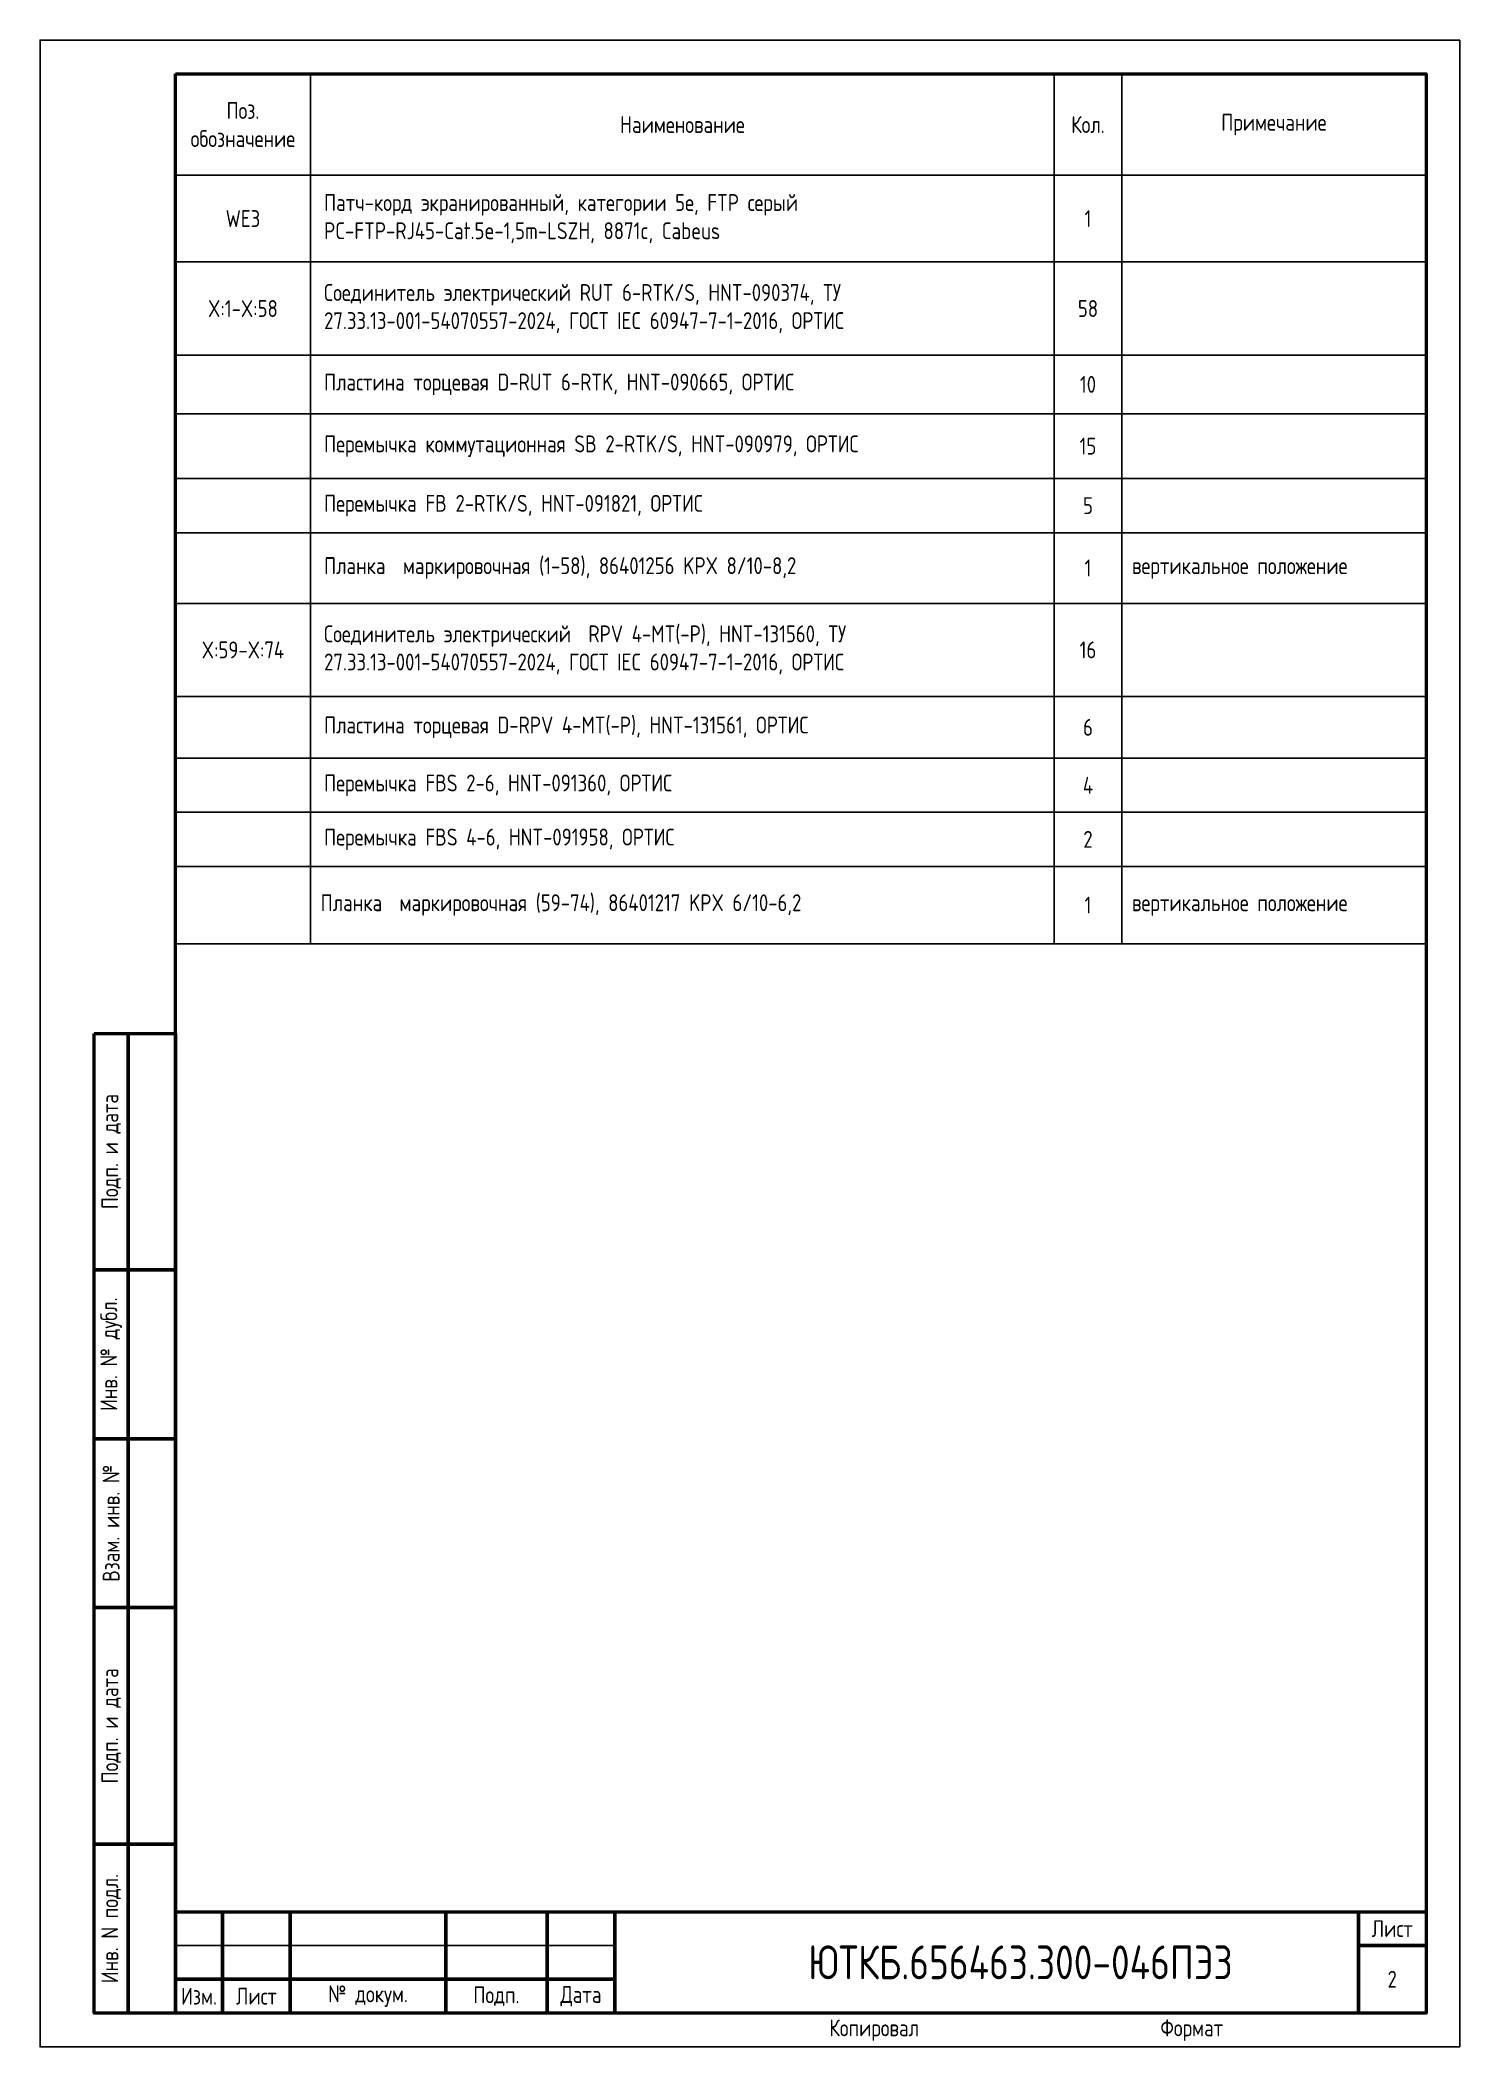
# Paper-space layout 'A4-5' of a CAD drawing. Header units: millimetres. Extents: x -87 to 31, y 22 to 188.
# The model-space entities are those that its viewports show. They can reach past a viewport. Long polylines and large blocks are cut down to what shows.
import ezdxf

# ---------------------------------------------------------------- set-up
doc = ezdxf.new("R2010")
doc.units = ezdxf.units.MM
doc.styles.add('Gost_type_A', font='GOST_A.TTF')

# ---------------------------------------------------------------- blocks, each defined once
blk = doc.blocks.new('Формат_А3')
blk.add_lwpolyline([(-420, 297), (0, 297), (0, 0), (-420, 0)], close=True)
blk = doc.blocks.new('Штамп левый нижний')
at = {"lineweight": 50}
for points in [[(-12, 145), (-7, 145), (-7, 110), (-12, 110)], [(-7, 145), (0, 145), (0, 110), (-7, 110)], [(-12, 110), (-7, 110), (-7, 85), (-12, 85)], [(-7, 110), (0, 110), (0, 85), (-7, 85)], [(-12, 85), (-7, 85), (-7, 60), (-12, 60)], [(-7, 85), (0, 85), (0, 60), (-7, 60)], [(-12, 60), (-7, 60), (-7, 25), (-12, 25)], [(-7, 60), (0, 60), (0, 25), (-7, 25)], [(-12, 25), (-7, 25), (-7, 0), (-12, 0)], [(-7, 25), (0, 25), (0, 0), (-7, 0)]]:
    blk.add_lwpolyline(points, close=True, dxfattribs=at)
at = {"char_height": 2.5, "attachment_point": 5, "rotation": 90, "style": 'Gost_type_A'}
for s, insert, width in [('Подп. и дата', (-9.5, 127.5), 35), ('Инв. № дубл.', (-9.5, 97.5), 25), ('Взам. инв. №', (-9.5, 72.5), 25), ('Подп. и дата', (-9.5, 42.5), 35), ('Инв. N подл.', (-9.5, 12.5), 25)]:
    blk.add_mtext(s, dxfattribs=dict(at, insert=insert, width=width))
blk = doc.blocks.new('Формат_А4')
blk.add_lwpolyline([(0, 297), (0, 0), (-210, 0), (-210, 297)], close=True)
at = {"lineweight": 50}
blk.add_lwpolyline([(-190, 292), (-5, 292), (-5, 5), (-190, 5)], close=True, dxfattribs=at)
blk = doc.blocks.new('Штамп малый нижний')
at = {"lineweight": 50}
for points in [[(-185, 15), (-178, 15), (-178, 5), (-185, 5)], [(-178, 15), (-168, 15), (-168, 5), (-178, 5)], [(-168, 15), (-145, 15), (-145, 5), (-168, 5)], [(-145, 15), (-130, 15), (-130, 5), (-145, 5)], [(-130, 15), (-120, 15), (-120, 5), (-130, 5)], [(-120, 15), (-10, 15), (-10, 0), (-120, 0)], [(-10, 15), (0, 15), (0, 10), (-10, 10)], [(-10, 10), (0, 10), (0, 0), (-10, 0)], [(-185, 5), (-178, 5), (-178, 0), (-185, 0)], [(-178, 5), (-168, 5), (-168, 0), (-178, 0)], [(-168, 5), (-145, 5), (-145, 0), (-168, 0)], [(-145, 5), (-130, 5), (-130, 0), (-145, 0)], [(-130, 5), (-120, 5), (-120, 0), (-130, 0)]]:
    blk.add_lwpolyline(points, close=True, dxfattribs=at)
for points in [[(-185, 15), (-178, 15), (-178, 10), (-185, 10)], [(-178, 15), (-168, 15), (-168, 10), (-178, 10)], [(-168, 15), (-145, 15), (-145, 10), (-168, 10)], [(-145, 15), (-130, 15), (-130, 10), (-145, 10)], [(-130, 15), (-120, 15), (-120, 10), (-130, 10)], [(-185, 10), (-178, 10), (-178, 5), (-185, 5)], [(-178, 10), (-168, 10), (-168, 5), (-178, 5)], [(-168, 10), (-145, 10), (-145, 5), (-168, 5)], [(-145, 10), (-130, 10), (-130, 5), (-145, 5)], [(-130, 10), (-120, 10), (-120, 5), (-130, 5)]]:
    blk.add_lwpolyline(points, close=True)
at = {"char_height": 2.5, "style": 'Gost_type_A'}
for s, insert, width, attachment_point in [('Лист', (-5, 12.5), 10, 5), ('Изм.', (-181.5, 2.5), 7, 5), ('Лист', (-173, 2.5), 10, 5), ('№ докум.', (-156.5, 2.5), 23, 5), ('Подп.', (-137.5, 2.5), 15, 5), ('Дата', (-125, 2.5), 10, 5), ('Копировал', (-75, -2.53), 13.1202, 6), ('Формат', (-30, -2.53), 13.1202, 6)]:
    blk.add_mtext(s, dxfattribs=dict(at, insert=insert, width=width, attachment_point=attachment_point))
blk = doc.blocks.new('*T18')
at = {"color": 0, "lineweight": -2, "transparency": 16777216}
for p, q in [((0, 0), (185, 0)), ((0, 0), (0, -15)), ((20, 0), (20, -15)), ((130, 0), (130, -15)), ((140, 0), (140, -15)), ((185, 0), (185, -15)), ((210, 0), (395, 0)), ((210, 0), (210, -15)), ((230, 0), (230, -15)), ((340, 0), (340, -15)), ((350, 0), (350, -15)), ((395, 0), (395, -15))]:
    blk.add_line(p, q, dxfattribs=at)
at = {"color": 0, "linetype": 'ByBlock', "lineweight": -2, "transparency": 16777216}
for p, q in [((0, -15), (185, -15)), ((0, -15), (0, -225.46)), ((20, -15), (20, -225.46)), ((130, -15), (130, -225.46)), ((140, -15), (140, -101.74)), ((185, -15), (185, -225.46)), ((210, -15), (395, -15)), ((210, -15), (210, -128.74)), ((230, -15), (230, -128.74)), ((340, -15), (340, -128.74)), ((350, -15), (350, -117.29)), ((395, -15), (395, -128.74)), ((210, -27.83), (395, -27.83)), ((0, -32.83), (185, -32.83)), ((210, -41.62), (395, -41.62)), ((0, -46.5), (185, -46.5)), ((210, -50.29), (395, -50.29)), ((0, -60.17), (185, -60.17)), ((210, -59.9), (395, -59.9)), ((210, -67.9), (395, -67.9)), ((0, -69.67), (185, -69.67)), ((210, -78.36), (395, -78.36)), ((0, -82.51), (185, -82.51)), ((0, -92.12), (185, -92.12)), ((210, -92.14), (395, -92.14)), ((0, -101.74), (185, -101.74)), ((140, -101.74), (140, -184.98)), ((210, -101.29), (395, -101.29)), ((0, -109.74), (185, -109.74)), ((210, -109.29), (395, -109.29)), ((210, -117.29), (395, -117.29)), ((350, -117.29), (350, -128.74)), ((0, -121.2), (185, -121.2)), ((210, -128.74), (395, -128.74)), ((0, -132.65), (185, -132.65)), ((0, -141.79), (185, -141.79)), ((0, -151.93), (185, -151.93)), ((0, -162.08), (185, -162.08)), ((0, -173.53), (185, -173.53)), ((0, -184.98), (185, -184.98)), ((140, -184.98), (140, -225.46)), ((0, -194.12), (185, -194.12)), ((0, -207.79), (185, -207.79)), ((0, -217.46), (185, -217.46)), ((0, -225.46), (185, -225.46))]:
    blk.add_line(p, q, dxfattribs=at)
at = {"transparency": 16777216, "char_height": 2.5, "style": 'Gost_type_A'}
for s, insert, width, attachment_point in [('Поз. обозначение', (10, -7.5), 17, 5), ('Примечание', (162.5, -7.5), 42, 5), ('Поз. обозначение', (220, -7.5), 17, 5), ('Примечание', (372.5, -7.5), 42, 5), ('Наименование', (75, -7.5), 107, 5), ('Кол.', (135, -7.5), 7, 5), ('Наименование', (285, -7.5), 107, 5), ('Кол.', (345, -7.5), 7, 5), ('Перемычка ПС 2-8, 15000020, СТЭЗ ', (21.5, -105.74), 107, 4), ('15', (135, -105.74), 7, 5), ('{\\C0;Перемычка FBS 4-6, HNT-091958, ОРТИС}', (232, -113.29), 106, 4), ('2', (345, -113.29), 7, 5), ('6', (135, -115.47), 7, 5), ('Планка  маркировочная (1-14) (14,12,10,8,6,4,2; 13,11,9,7,5,3,1), 86401256 KPX 8/10-8,2', (21.5, -126.92), 107, 4), ('6', (135, -126.92), 7, 5), ('{\\C256;Блок испытательный, в составе:}', (21.5, -137.22), 107, 4), ('Блок базовый ЭПББ 4+1, 111505, ТУ 27.33.13-001-53942713-2023, ЭПРОМ', (21.5, -146.86), 107, 4), ('4', (135, -146.86), 7, 5), ('Крышка рабочая ЭПРК 4+1, 121505, ТУ 27.33.13-001-53942713-2023, ЭПРОМ', (21.5, -157.01), 107, 4), ('4', (135, -157.01), 7, 5), ('Планка  маркировочная (1-10) (2,4.6,8,10; 1,3,5,7,9), 86401256 KPX 8/10-8,2', (21.5, -167.8), 107, 4), ('4', (135, -167.8), 7, 5), ('Планка  маркировочная (1-10) (10,8,6,4,2; 9,7,5,3,1), 86401256 KPX 8/10-8,2', (21.5, -179.26), 107, 4), ('4', (135, -179.26), 7, 5)]:
    blk.add_mtext(s, dxfattribs=dict(at, insert=insert, width=width, attachment_point=attachment_point))
at = {"color": 0, "transparency": 16777216, "char_height": 2.5, "style": 'Gost_type_A'}
for s, insert, width, attachment_point in [('{\\C256;Патч-корд экранированный, категории 5е, FTP серый PC-FTP-RJ45-Cat.5e-1,5m-LSZH, 8871c, Cabeus}', (232, -21.42), 106, 4), ('{\\C256;Интеллектуальное электронное устройство \\C5;ЮНИТ-М514-ДЗТ-Р102-К101-х-х-В101-М186.0800-М186.0800-С01.03\\C256;, НЛПР.656122.602-XXX, }ООО Юнител Инжиниринг', (22, -23.92), 106, 4), ('WE3', (220, -21.42), 18, 5), ('1', (345, -21.42), 7, 5), ('A1', (10, -23.92), 18, 5), ('1', (135, -23.92), 7, 5), ('Соединитель электрический RUT 6-RTK/S, HNT-090374, ТУ 27.33.13-001-54070557-2024, ГОСТ IEC 60947-7-1-2016, ОРТИС', (232, -34.73), 106, 4), ('{\\C256;X:1-X:58}', (220, -34.73), 18, 5), ('58', (345, -34.73), 7, 5), ('A1.1', (10, -39.67), 18, 5), ('Блок интерфейсный ИЧМ {\\C256;ЮНИТ-ИЧМ-СУГР-К-С}, ТУ 27.12.23-609-61775353-2024,  ООО Юнител Инжиниринг', (22, -39.67), 106, 4), ('1', (135, -39.67), 7, 5), ('Пластина торцевая D-RUT 6-RTK, HNT-090665, ОРТИС', (232, -45.95), 106, 4), ('10', (345, -45.95), 7, 5), ('Светильник светодиодный ЖКХ-08 Д с кабелем 3 м, 5000 К,\\PТУ 3461-009-01281952-2018, Фокус ', (22, -53.33), 106, 4), ('EL1', (10, -53.33), 18, 5), ('1', (135, -53.33), 7, 5), ('Перемычка коммутационная SB 2-RTK/S, HNT-090979, ОРТИС', (232, -55.1), 106, 4), ('15', (345, -55.1), 7, 5), ('Перемычка FB 2-RTK/S, HNT-091821, ОРТИС', (232, -63.9), 106, 4), ('HL1', (10, -64.92), 18, 5), ('{\\C256;Лампа СКЛ 14Н-2-Ж-2-220 П Ч IP65 ЯШГК.433137.068 ТУ, Протон-Импульс}', (22, -64.92), 106, 4), ('1', (135, -64.92), 7, 5), ('5', (345, -63.9), 7, 5), ('{\\C256;Планка  маркировочная} (1-58), 86401256 KPX 8/10-8,2', (232, -73.13), 106, 4), ('1', (345, -73.13), 7, 5), ('вертикальное положение', (351.5, -73.13), 42, 4), ('SG1-SG6', (10, -76.09), 18, 5), ('{\\C256;Блок испытательный, в составе:}', (22, -76.09), 106, 4), ('Соединитель электрический  RPV 4-MT(-P), HNT-131560, ТУ 27.33.13-001-54070557-2024, ГОСТ IEC 60947-7-1-2016, ОРТИС ', (232, -85.25), 106, 4), ('{\\C256;Блок базовый ЭПББ 6+1, 111507, ТУ 27.33.13-001-53942713-2023, НПП "ЭПРОМ"}', (22, -87.31), 106, 4), ('6', (135, -87.31), 7, 5), ('{\\C256;X:59-X:74}', (220, -85.25), 18, 5), ('16', (345, -85.25), 7, 5), ('{\\C256;Крышка рабочая ЭПРК 6+1, 121507, ТУ 27.33.13-001-53942713-2023, НПП "ЭПРОМ"}', (22, -96.93), 106, 4), ('Пластина торцевая D-RPV 4-MT(-P), HNT-131561, ОРТИС', (232, -96.71), 106, 4), ('6', (135, -96.93), 7, 5), ('6', (345, -96.71), 7, 5), ('Перемычка FBS 2-6, HNT-091360, ОРТИС', (232, -105.29), 106, 4), ('4', (345, -105.29), 7, 5), ('{\\C256;Планка  маркировочная} (1-14) (2,4.6,8,10,12,14; 1,3,5,7,9,11,13){\\C256;, 86401256 KPX 8/10-8,2}', (21.5, -115.47), 107, 4), ('горизонтальное положение', (141.5, -115.47), 42, 4), ('{\\C256;Планка  маркировочная} (59-74), 86401217 KPX 6/10-6,2', (231.5, -123.01), 107, 4), ('1', (345, -123.01), 7, 5), ('вертикальное положение', (351.5, -123.01), 42, 4), ('горизонтальное положение', (141.5, -126.92), 42, 4), ('SG7-SG10', (10, -137.22), 18, 5), ('горизонтальное положение', (141.5, -167.8), 42, 4), ('горизонтальное положение', (141.5, -179.26), 42, 4), ('SQ1, SQ2', (10, -189.55), 18, 5), ('{\\C256;Выключатель путевой ВВП11-10А313-20У311, ТУ 3428-155-00216823-2005, ВНИИР }', (22, -189.55), 106, 4), ('2', (135, -189.55), 7, 5), ('{\\C256;Блок-приставка конденсаторная ЮНИТ-БК-02, ТУ 27.12.31-601-61775353-2016, }ООО Юнител Инжиниринг', (22, -200.96), 106, 4), ('UZ1', (10, -200.96), 18, 5), ('1', (135, -200.96), 7, 5), ('WE1', (10, -212.62), 18, 5), ('Кабель 3м 2х0,75, Фокус', (22, -212.62), 106, 4), ('1', (135, -212.62), 7, 5), ('{\\C256;в составе позиции} EL1', (141.5, -212.62), 42, 4), ('Провод ПВСнг(А)-LS 2х0,75, ГОСТ 7399-97', (22, -221.46), 106, 4), ('WE2', (10, -221.46), 18, 5), ('4', (135, -221.46), 7, 5), ('{\\C256;м}', (141.5, -221.46), 42, 4)]:
    blk.add_mtext(s, dxfattribs=dict(at, insert=insert, width=width, attachment_point=attachment_point))
blk = doc.blocks.new('*T39')
at = {"color": 0, "lineweight": -2, "transparency": 16777216}
for p, q in [((0, 0), (185, 0)), ((0, 0), (0, -15)), ((20, 0), (20, -15)), ((130, 0), (130, -15)), ((140, 0), (140, -15)), ((185, 0), (185, -15))]:
    blk.add_line(p, q, dxfattribs=at)
at = {"color": 0, "linetype": 'ByBlock', "lineweight": -2, "transparency": 16777216}
for p, q in [((0, -15), (185, -15)), ((0, -15), (0, -128.74)), ((20, -15), (20, -128.74)), ((130, -15), (130, -128.74)), ((140, -15), (140, -117.29)), ((185, -15), (185, -128.74)), ((0, -27.83), (185, -27.83)), ((0, -41.62), (185, -41.62)), ((0, -50.29), (185, -50.29)), ((0, -59.9), (185, -59.9)), ((0, -67.9), (185, -67.9)), ((0, -78.36), (185, -78.36)), ((0, -92.14), (185, -92.14)), ((0, -101.29), (185, -101.29)), ((0, -109.29), (185, -109.29)), ((0, -117.29), (185, -117.29)), ((140, -117.29), (140, -128.74)), ((0, -128.74), (185, -128.74))]:
    blk.add_line(p, q, dxfattribs=at)
at = {"transparency": 16777216, "char_height": 2.5, "style": 'Gost_type_A'}
for s, insert, width, attachment_point in [('Поз. обозначение', (10, -7.5), 17, 5), ('Примечание', (162.5, -7.5), 42, 5), ('Наименование', (75, -7.5), 107, 5), ('Кол.', (135, -7.5), 7, 5), ('{\\C0;Перемычка FBS 4-6, HNT-091958, ОРТИС}', (22, -113.29), 106, 4), ('2', (135, -113.29), 7, 5)]:
    blk.add_mtext(s, dxfattribs=dict(at, insert=insert, width=width, attachment_point=attachment_point))
at = {"color": 0, "transparency": 16777216, "char_height": 2.5, "style": 'Gost_type_A'}
for s, insert, width, attachment_point in [('{\\C256;Патч-корд экранированный, категории 5е, FTP серый PC-FTP-RJ45-Cat.5e-1,5m-LSZH, 8871c, Cabeus}', (22, -21.42), 106, 4), ('WE3', (10, -21.42), 18, 5), ('1', (135, -21.42), 7, 5), ('Соединитель электрический RUT 6-RTK/S, HNT-090374, ТУ 27.33.13-001-54070557-2024, ГОСТ IEC 60947-7-1-2016, ОРТИС', (22, -34.73), 106, 4), ('{\\C256;X:1-X:58}', (10, -34.73), 18, 5), ('58', (135, -34.73), 7, 5), ('Пластина торцевая D-RUT 6-RTK, HNT-090665, ОРТИС', (22, -45.95), 106, 4), ('10', (135, -45.95), 7, 5), ('Перемычка коммутационная SB 2-RTK/S, HNT-090979, ОРТИС', (22, -55.1), 106, 4), ('15', (135, -55.1), 7, 5), ('Перемычка FB 2-RTK/S, HNT-091821, ОРТИС', (22, -63.9), 106, 4), ('5', (135, -63.9), 7, 5), ('{\\C256;Планка  маркировочная} (1-58), 86401256 KPX 8/10-8,2', (22, -73.13), 106, 4), ('1', (135, -73.13), 7, 5), ('вертикальное положение', (141.5, -73.13), 42, 4), ('Соединитель электрический  RPV 4-MT(-P), HNT-131560, ТУ 27.33.13-001-54070557-2024, ГОСТ IEC 60947-7-1-2016, ОРТИС ', (22, -85.25), 106, 4), ('{\\C256;X:59-X:74}', (10, -85.25), 18, 5), ('16', (135, -85.25), 7, 5), ('Пластина торцевая D-RPV 4-MT(-P), HNT-131561, ОРТИС', (22, -96.71), 106, 4), ('6', (135, -96.71), 7, 5), ('Перемычка FBS 2-6, HNT-091360, ОРТИС', (22, -105.29), 106, 4), ('4', (135, -105.29), 7, 5), ('{\\C256;Планка  маркировочная} (59-74), 86401217 KPX 6/10-6,2', (21.5, -123.01), 107, 4), ('1', (135, -123.01), 7, 5), ('вертикальное положение', (141.5, -123.01), 42, 4)]:
    blk.add_mtext(s, dxfattribs=dict(at, insert=insert, width=width, attachment_point=attachment_point))

msp = doc.modelspace()

# ---------------------------------------------------------------- block references
at = {"color": 1}
for name, p in [('Формат_А4', (-210, 0)), ('Формат_А4', (0, 0)), ('Формат_А3', (420, 0)), ('Штамп левый нижний', (-190, 5)), ('Штамп малый нижний', (-5, 5))]:
    msp.add_blockref(name, p, dxfattribs=at)
for name, p in [('*T18', (-400, 292)), ('*T39', (-190, 292))]:
    msp.add_blockref(name, p)

# ---------------------------------------------------------------- texts
at = {"attachment_point": 5, "style": 'Gost_type_A'}
for s, insert, char_height, width in [('ЮТКБ.656463.300-046ПЭ3', (-65, 12.5), 5, 120), ('2', (-10, 10), 2.5, 10)]:
    msp.add_mtext(s, dxfattribs=dict(at, insert=insert, char_height=char_height, width=width))

psp = doc.layouts.new('A4-5')

# ---------------------------------------------------------------- viewports
at = {"layer": '0'}
psp.add_viewport(center=(-27.88, 105.01), size=(117.59, 166.304), view_center_point=(-105, 148.5), view_height=297, dxfattribs=at)

doc.saveas('drawing.dxf')
